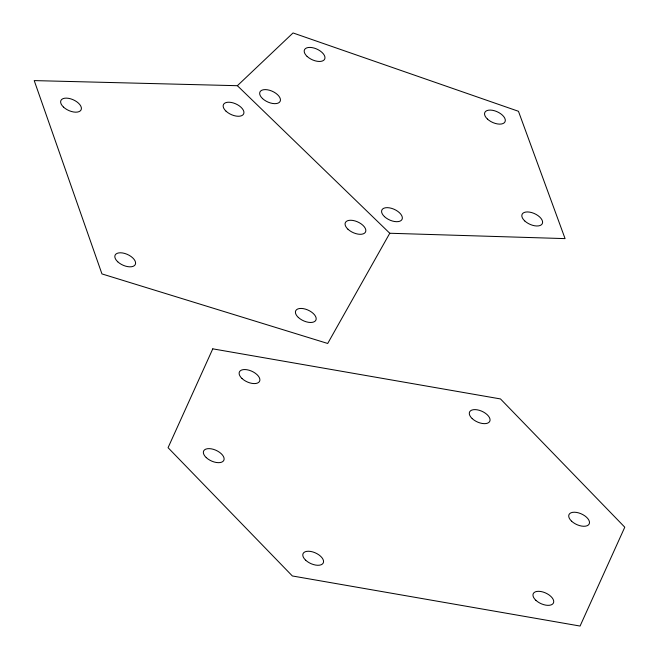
<?xml version="1.0" encoding="UTF-8"?>
<svg xmlns="http://www.w3.org/2000/svg" width="659" height="659" viewBox="0 0 659 659"><rect width="100%" height="100%" fill="white"/><g stroke="black" fill="none" stroke-linecap="round" stroke-linejoin="round"><path stroke-width="0.99" d="M389.766 233.253L327.704 343.471L101.956 273.922L34.219 80.596L237.38 85.703L389.766 233.253L565.076 238.616L518.46 111.289L293.041 32.95L237.38 85.703M212.775 348.842L168.061 447.692L292.349 575.966L580.068 626.05L624.781 527.2L500.486 398.934L212.775 348.842M206.259 457.618A11.129 5.816 24.6 0 0 223.739 460.501A11.129 5.816 24.6 0 0 211.201 448.82A11.129 5.816 24.6 0 0 206.259 457.618M242.026 378.538A11.129 5.816 24.6 0 0 259.506 381.421A11.129 5.816 24.6 0 0 246.968 369.74A11.129 5.816 24.6 0 0 242.026 378.538M472.198 418.605A11.129 5.816 24.6 0 0 489.678 421.488A11.129 5.816 24.6 0 0 477.141 409.807A11.129 5.816 24.6 0 0 472.198 418.605M571.633 521.228A11.129 5.816 24.6 0 0 589.113 524.103A11.129 5.816 24.6 0 0 576.576 512.422A11.129 5.816 24.6 0 0 571.633 521.228M535.866 600.3A11.129 5.816 24.6 0 0 553.346 603.183A11.129 5.816 24.6 0 0 540.808 591.502A11.129 5.816 24.6 0 0 535.866 600.3M305.694 560.232A11.129 5.816 24.6 0 0 323.174 563.115A11.129 5.816 24.6 0 0 310.636 551.435A11.129 5.816 24.6 0 0 305.694 560.232M63.544 107.129A11.129 5.816 24.6 0 0 81.016 110.012A11.129 5.816 24.6 0 0 68.487 98.323A11.129 5.816 24.6 0 0 63.544 107.129M226.07 111.214A11.129 5.816 24.6 0 0 243.55 114.098A11.129 5.816 24.6 0 0 231.012 102.409A11.129 5.816 24.6 0 0 226.07 111.214M347.977 229.258A11.129 5.816 24.6 0 0 365.457 232.133A11.129 5.816 24.6 0 0 352.919 220.452A11.129 5.816 24.6 0 0 347.977 229.258M298.329 317.432A11.129 5.816 24.6 0 0 315.801 320.307A11.129 5.816 24.6 0 0 303.272 308.626A11.129 5.816 24.6 0 0 298.329 317.432M117.739 261.788A11.129 5.816 24.6 0 0 135.21 264.671A11.129 5.816 24.6 0 0 122.673 252.982A11.129 5.816 24.6 0 0 117.739 261.788M307.11 56.41A11.129 5.816 24.6 0 0 324.59 59.285A11.129 5.816 24.6 0 0 312.053 47.605A11.129 5.816 24.6 0 0 307.11 56.41M487.446 119.073A11.129 5.816 24.6 0 0 504.926 121.956A11.129 5.816 24.6 0 0 492.388 110.275A11.129 5.816 24.6 0 0 487.446 119.073M524.737 220.938A11.129 5.816 24.6 0 0 542.217 223.821A11.129 5.816 24.6 0 0 529.679 212.132A11.129 5.816 24.6 0 0 524.737 220.938M384.485 216.646A11.129 5.816 24.6 0 0 401.965 219.529A11.129 5.816 24.6 0 0 389.428 207.849A11.129 5.816 24.6 0 0 384.485 216.646M262.579 98.611A11.129 5.816 24.6 0 0 280.059 101.494A11.129 5.816 24.6 0 0 267.521 89.805A11.129 5.816 24.6 0 0 262.579 98.611"/></g></svg>
